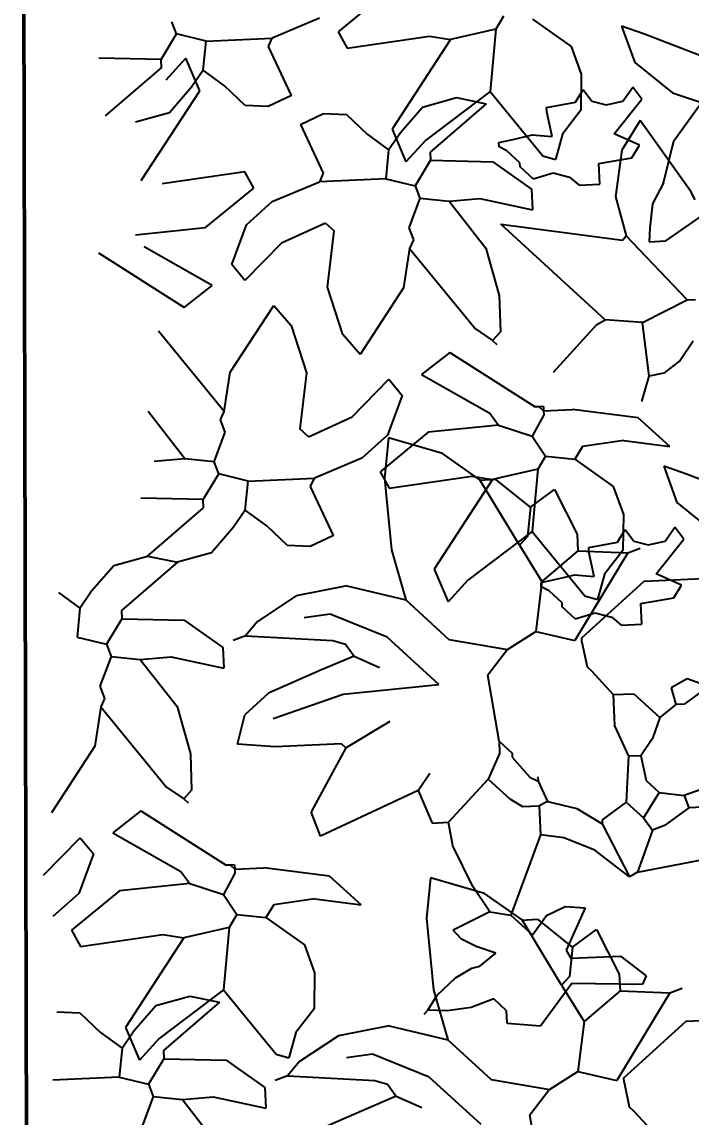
# Model space of a CAD drawing. Header units: inches. Extents: x 745 to 1928, y 308 to 2639.
# Drawn here: x 1543.5 to 1594.9, y 2450.6 to 2534.8 of the extents above; entities that cross this region are included whole.
import ezdxf

# ---------------------------------------------------------------- set-up
doc = ezdxf.new("R2010")
doc.units = ezdxf.units.IN
doc.header["$MEASUREMENT"] = 0
for name, color, linetype, lineweight in [('A-WALL-FULL', 7, 'Continuous', 50), ('G-ANNO-DIM', 90, 'Continuous', 18), ('G-HEDGE', 96, 'Continuous', 25)]:
    doc.layers.add(name, color=color, linetype=linetype, lineweight=lineweight)
doc.styles.add('ARIAL', font='arial.ttf')
doc.dimstyles.new('TICK_36', dxfattribs={"dimtxt": 10, "dimasz": 3.6, "dimexe": 1.8, "dimexo": 1.2, "dimgap": 1.8, "dimtad": 0, "dimdec": 0, "dimzin": 0, "dimdsep": 46, "dimtxsty": 'ARIAL', "dimblk": 'OBLIQUE', "dimcen": 1.8, "dimdle": 1.8, "dimclrd": 256, "dimclrt": 256, "dimadec": 0, "dimazin": 0, "dimtfac": 1, "dimtdec": 0, "dimtmove": 1, "dimatfit": 3, "dimldrblk": 'OPEN90', "dimfxl": 1, "dimtfill": 1, "dimtolj": 1, "dimtzin": 0, "dimarcsym": 0})

# ---------------------------------------------------------------- blocks, each defined once
blk = doc.blocks.new('_Oblique')
at = {"color": 0, "linetype": 'ByBlock', "lineweight": -2}
blk.add_line((-0.5, -0.5), (0.5, 0.5), dxfattribs=at)
blk = doc.blocks.new('*D37')
at = {"layer": 'Defpoints', "color": 0, "transparency": 16777216}
for p in [(1920.195, 2609.029), (1543.521, 2608.302), (1544.011, 2354.302)]:
    blk.add_point(p, dxfattribs=at)
at = {"layer": 'G-ANNO-DIM', "lineweight": -2, "transparency": 16777216}
for p, q in [((1920.191, 2610.829), (1920.407, 2498.85)), ((1920.688, 2353.229), (1920.457, 2473.027))]:
    blk.add_line(p, q, dxfattribs=at)
at = {"layer": 'G-ANNO-DIM', "color": 0, "lineweight": -2, "transparency": 16777216}
for p, q in [((1544.721, 2608.304), (1921.995, 2609.032)), ((1545.211, 2354.304), (1922.485, 2355.032))]:
    blk.add_line(p, q, dxfattribs=at)
at = {"layer": 'G-ANNO-DIM', "lineweight": -2, "transparency": 16777216, "xscale": 3.6, "yscale": 3.6, "zscale": 3.6}
for p, rotation in [((1920.195, 2609.029), 90.11050432522009), ((1920.685, 2355.029), 270.1105043252201)]:
    blk.add_blockref('_Oblique', p, dxfattribs=dict(at, rotation=rotation))
at = {"layer": 'G-ANNO-DIM', "transparency": 16777216, "insert": (1920.432, 2485.938), "char_height": 10, "attachment_point": 5, "rotation": 270.1105, "style": 'ARIAL', "bg_fill": 3, "box_fill_scale": 1.25, "bg_fill_color": 256, "bg_fill_true_color": 13158600, "bg_fill_transparency": 0}
blk.add_mtext('\\A1;254', dxfattribs=at)
blk = doc.blocks.new('_Open90')
at = {"color": 0, "linetype": 'ByBlock', "lineweight": -2}
for p, q in [((-0.5, 0.5), (0, 0)), ((0, 0), (-1, 0)), ((0, 0), (-0.5, -0.5))]:
    blk.add_line(p, q, dxfattribs=at)

msp = doc.modelspace()

# ---------------------------------------------------------------- linework, layer by layer
at = {"layer": 'A-WALL-FULL'}
msp.add_line((1544.011, 2354.302), (1543.458, 2608.302), dxfattribs=at)
at = {"layer": 'G-HEDGE'}
for p, q in [((1571.467, 2537.035), (1567.769, 2534.001)), ((1566.353, 2535.038), (1562.714, 2533.514)), ((1580.485, 2535.194), (1579.889, 2534.21)), ((1582.729, 2534.972), (1585.694, 2532.867)), ((1555.359, 2533.833), (1554.998, 2534.774)), ((1579.889, 2534.21), (1576.413, 2533.42)), ((1579.889, 2534.21), (1579.461, 2529.403)), ((1591.327, 2533.813), (1589.57, 2534.429)), ((1589.57, 2534.429), (1590.591, 2531.633)), ((1554.167, 2531.865), (1555.359, 2533.833)), ((1557.616, 2533.292), (1555.359, 2533.833)), ((1557.395, 2531.048), (1557.616, 2533.292)), ((1557.616, 2533.292), (1562.714, 2533.514)), ((1562.423, 2532.864), (1562.714, 2533.514)), ((1567.769, 2534.001), (1568.461, 2532.754)), ((1568.461, 2532.754), (1574.806, 2533.669)), ((1576.413, 2533.42), (1571.926, 2526.521)), ((1574.806, 2533.669), (1576.413, 2533.42)), ((1598.793, 2530.947), (1591.327, 2533.813)), ((1564.183, 2529.11), (1562.423, 2532.864)), ((1585.694, 2532.867), (1586.468, 2530.731)), ((1554.167, 2531.865), (1549.374, 2531.975)), ((1554.195, 2531.228), (1554.167, 2531.865)), ((1554.539, 2530.312), (1556.062, 2531.975)), ((1557.129, 2529.468), (1556.062, 2531.975)), ((1590.591, 2531.633), (1593.478, 2529.302)), ((1549.888, 2527.529), (1554.195, 2531.228)), ((1557.395, 2531.048), (1556.495, 2529.733)), ((1559.043, 2529.844), (1557.395, 2531.048)), ((1586.468, 2530.731), (1586.442, 2527.965)), ((1552.642, 2522.569), (1557.129, 2529.468)), ((1556.495, 2529.733), (1554.796, 2527.777)), ((1560.635, 2528.339), (1559.043, 2529.844)), ((1564.183, 2529.11), (1562.398, 2528.262)), ((1579.461, 2529.403), (1574.516, 2525.676)), ((1579.461, 2529.403), (1583.507, 2524.472)), ((1586.021, 2528.59), (1586.617, 2529.574)), ((1586.617, 2529.574), (1587.279, 2528.674)), ((1589.679, 2528.664), (1590.44, 2529.741)), ((1591.119, 2528.813), (1590.44, 2529.741)), ((1593.478, 2529.302), (1595.704, 2528.578)), ((1562.398, 2528.262), (1560.635, 2528.339)), ((1572.56, 2526.256), (1574.259, 2528.211)), ((1574.259, 2528.211), (1576.865, 2528.939)), ((1579.167, 2528.459), (1574.86, 2524.761)), ((1576.865, 2528.939), (1579.167, 2528.459)), ((1583.805, 2528.175), (1586.021, 2528.59)), ((1587.279, 2528.674), (1588.383, 2528.379)), ((1588.383, 2528.379), (1589.679, 2528.664)), ((1589, 2526.166), (1591.119, 2528.813)), ((1593.599, 2525.614), (1595.704, 2528.578)), ((1554.796, 2527.777), (1552.19, 2527.049)), ((1564.872, 2526.878), (1566.657, 2527.726)), ((1566.657, 2527.726), (1568.42, 2527.65)), ((1568.42, 2527.65), (1570.012, 2526.145)), ((1583.819, 2527.856), (1583.805, 2528.175)), ((1584.221, 2525.958), (1583.819, 2527.856)), ((1586.442, 2527.965), (1585.03, 2526.135)), ((1564.872, 2526.878), (1566.632, 2523.125)), ((1571.926, 2526.521), (1572.993, 2524.013)), ((1591.008, 2527.188), (1589.601, 2524.896)), ((1594.893, 2521.722), (1591.008, 2527.188)), ((1570.012, 2526.145), (1571.66, 2524.94)), ((1571.66, 2524.94), (1572.56, 2526.256)), ((1574.516, 2525.676), (1572.993, 2524.013)), ((1580.142, 2525.487), (1581.438, 2525.771)), ((1581.438, 2525.771), (1582.703, 2526.075)), ((1582.703, 2526.075), (1584.221, 2525.958)), ((1585.03, 2526.135), (1584.477, 2524.195)), ((1590.953, 2525.294), (1589, 2526.166)), ((1571.66, 2524.94), (1571.439, 2522.696)), ((1580.156, 2525.168), (1580.142, 2525.487)), ((1580.757, 2524.849), (1580.156, 2525.168)), ((1581.755, 2523.935), (1580.757, 2524.849)), ((1589.601, 2524.896), (1589.102, 2521.333)), ((1590.357, 2524.31), (1590.953, 2525.294)), ((1592.783, 2522.385), (1593.599, 2525.614)), ((1574.888, 2524.123), (1573.696, 2522.156)), ((1574.86, 2524.761), (1574.888, 2524.123)), ((1574.888, 2524.123), (1579.681, 2524.013)), ((1579.681, 2524.013), (1582.646, 2521.907)), ((1583.507, 2524.472), (1584.477, 2524.195)), ((1587.823, 2523.881), (1590.357, 2524.31)), ((1560.594, 2523.234), (1554.249, 2522.32)), ((1561.286, 2521.988), (1560.594, 2523.234)), ((1581.769, 2523.617), (1581.755, 2523.935)), ((1582.102, 2523.312), (1581.769, 2523.617)), ((1582.102, 2523.312), (1582.766, 2522.703)), ((1582.766, 2522.703), (1584.302, 2523.174)), ((1584.302, 2523.174), (1585.571, 2522.83)), ((1587.892, 2522.287), (1587.823, 2523.881)), ((1592.978, 2517.926), (1600.72, 2523.37)), ((1562.702, 2520.951), (1566.341, 2522.474)), ((1566.632, 2523.125), (1566.341, 2522.474)), ((1571.439, 2522.696), (1566.341, 2522.474)), ((1571.439, 2522.696), (1573.696, 2522.156)), ((1585.571, 2522.83), (1586.299, 2522.218)), ((1592.783, 2522.385), (1591.944, 2520.789)), ((1557.588, 2518.954), (1561.286, 2521.988)), ((1573.696, 2522.156), (1574.057, 2521.214)), ((1582.646, 2521.907), (1582.715, 2520.315)), ((1586.299, 2522.218), (1587.892, 2522.287)), ((1595.239, 2521.098), (1594.893, 2521.722)), ((1560.727, 2519.175), (1562.702, 2520.951)), ((1574.057, 2521.214), (1573.199, 2518.943)), ((1574.057, 2521.214), (1576.301, 2520.993)), ((1576.301, 2520.993), (1578.669, 2521.186)), ((1576.302, 2520.993), (1579.129, 2517.367)), ((1578.669, 2521.186), (1582.715, 2520.315)), ((1589.102, 2521.333), (1589.935, 2518.314)), ((1591.944, 2520.789), (1591.731, 2518.937)), ((1552.186, 2518.399), (1557.588, 2518.954)), ((1559.595, 2516.114), (1560.727, 2519.175)), ((1566.799, 2519.302), (1563.428, 2517.757)), ((1566.799, 2519.301), (1567.464, 2518.692)), ((1573.199, 2518.943), (1573.559, 2518.001)), ((1580.274, 2519.214), (1589.629, 2517.98)), ((1588.301, 2511.858), (1580.274, 2519.214)), ((1591.731, 2518.937), (1591.703, 2517.87)), ((1566.946, 2514.379), (1567.464, 2518.692)), ((1589.629, 2517.98), (1589.935, 2518.314)), ((1594.617, 2513.41), (1589.935, 2518.314)), ((1558.101, 2514.507), (1552.864, 2517.471)), ((1563.428, 2517.757), (1560.607, 2514.882)), ((1573.268, 2517.349), (1572.812, 2514.327)), ((1573.559, 2518.001), (1573.268, 2517.349)), ((1573.268, 2517.349), (1578.325, 2511.185)), ((1579.129, 2517.367), (1580.167, 2513.727)), ((1591.703, 2517.87), (1592.978, 2517.926)), ((1555.94, 2512.817), (1549.374, 2516.999)), ((1560.607, 2514.882), (1559.595, 2516.114)), ((1555.94, 2512.817), (1558.101, 2514.507)), ((1568.129, 2510.741), (1566.946, 2514.379)), ((1572.812, 2514.327), (1569.474, 2509.203)), ((1580.167, 2513.727), (1580.251, 2510.95)), ((1591.182, 2511.665), (1594.617, 2513.41)), ((1594.617, 2513.41), (1595.254, 2513.437)), ((1559.48, 2507.848), (1562.818, 2512.972)), ((1562.819, 2512.972), (1564.163, 2511.435)), ((1564.163, 2511.435), (1565.346, 2507.797)), ((1584.325, 2507.854), (1587.677, 2511.512)), ((1587.677, 2511.512), (1588.301, 2511.858)), ((1591.182, 2511.665), (1588.301, 2511.858)), ((1591.681, 2507.536), (1591.182, 2511.665)), ((1559.024, 2504.827), (1553.967, 2510.991)), ((1569.473, 2509.204), (1568.129, 2510.741)), ((1578.325, 2511.185), (1579.641, 2510.285)), ((1580.251, 2510.95), (1579.641, 2510.285)), ((1579.641, 2510.285), (1579.973, 2509.98)), ((1595.075, 2510.238), (1594.085, 2508.735)), ((1576.352, 2509.359), (1574.191, 2507.669)), ((1576.352, 2509.359), (1582.918, 2505.176)), ((1594.085, 2508.735), (1592.809, 2507.758)), ((1559.024, 2504.827), (1559.48, 2507.848)), ((1565.346, 2507.797), (1564.828, 2503.483)), ((1568.864, 2504.418), (1571.685, 2507.294)), ((1571.685, 2507.294), (1572.697, 2506.061)), ((1574.191, 2507.669), (1579.428, 2504.704)), ((1591.127, 2505.596), (1591.681, 2507.536)), ((1592.809, 2507.758), (1591.681, 2507.536)), ((1572.697, 2506.061), (1571.565, 2503)), ((1555.99, 2501.183), (1553.163, 2504.809)), ((1558.733, 2504.175), (1559.024, 2504.827)), ((1579.428, 2504.704), (1580.106, 2503.776)), ((1583.237, 2505.19), (1582.918, 2505.176)), ((1583.556, 2505.204), (1583.237, 2505.19)), ((1583.237, 2505.19), (1583.57, 2504.885)), ((1583.556, 2505.204), (1583.57, 2504.885)), ((1583.57, 2504.885), (1585.799, 2504.982)), ((1583.57, 2504.885), (1583.583, 2504.567)), ((1590.847, 2504.339), (1585.799, 2504.982)), ((1559.093, 2503.233), (1558.733, 2504.175)), ((1565.493, 2502.874), (1568.864, 2504.418)), ((1583.583, 2504.567), (1582.697, 2502.932)), ((1593.288, 2502.142), (1590.847, 2504.339)), ((1558.235, 2500.962), (1559.093, 2503.233)), ((1565.493, 2502.874), (1564.828, 2503.483)), ((1571.565, 2503), (1569.59, 2501.225)), ((1574.704, 2503.222), (1571.006, 2500.188)), ((1580.106, 2503.776), (1574.704, 2503.222)), ((1580.106, 2503.776), (1582.697, 2502.932)), ((1571.648, 2502.791), (1571.343, 2499.706)), ((1575.805, 2501.59), (1571.648, 2502.791)), ((1582.697, 2502.932), (1583.722, 2501.381)), ((1586.562, 2502.143), (1585.966, 2501.159)), ((1589.734, 2502.601), (1586.562, 2502.143)), ((1589.734, 2502.601), (1593.288, 2502.142)), ((1578.678, 2499.565), (1575.805, 2501.59)), ((1583.722, 2501.381), (1583.126, 2500.397)), ((1583.722, 2501.381), (1585.966, 2501.159)), ((1555.991, 2501.183), (1553.623, 2500.99)), ((1558.235, 2500.962), (1555.991, 2501.183)), ((1558.596, 2500.02), (1558.235, 2500.962)), ((1569.59, 2501.225), (1565.951, 2499.702)), ((1585.966, 2501.159), (1588.931, 2499.054)), ((1594.564, 2500), (1592.807, 2500.616)), ((1592.807, 2500.616), (1593.828, 2497.82)), ((1557.404, 2498.052), (1558.596, 2500.02)), ((1560.853, 2499.479), (1558.596, 2500.02)), ((1560.853, 2499.479), (1565.951, 2499.702)), ((1565.66, 2499.051), (1565.951, 2499.702)), ((1571.006, 2500.188), (1571.698, 2498.941)), ((1571.343, 2499.706), (1571.876, 2494.201)), ((1571.698, 2498.941), (1578.043, 2499.856)), ((1579.65, 2499.607), (1575.163, 2492.708)), ((1578.043, 2499.856), (1579.65, 2499.607)), ((1579.911, 2499.587), (1578.637, 2499.531)), ((1583.126, 2500.397), (1579.65, 2499.607)), ((1582.557, 2497.467), (1579.911, 2499.587)), ((1583.126, 2500.397), (1582.698, 2495.591)), ((1602.03, 2497.134), (1594.564, 2500)), ((1560.632, 2497.236), (1560.853, 2499.479)), ((1567.42, 2495.297), (1565.66, 2499.051)), ((1581.726, 2494.558), (1578.678, 2499.565)), ((1582.557, 2497.467), (1584.413, 2498.825)), ((1584.413, 2498.825), (1586.159, 2495.39)), ((1588.931, 2499.054), (1589.705, 2496.918)), ((1557.404, 2498.052), (1552.611, 2498.162)), ((1557.432, 2497.415), (1557.404, 2498.052)), ((1553.125, 2493.716), (1557.432, 2497.415)), ((1560.632, 2497.236), (1559.732, 2495.92)), ((1562.28, 2496.031), (1560.632, 2497.236)), ((1582.557, 2497.467), (1582.336, 2495.223)), ((1593.828, 2497.82), (1596.715, 2495.489)), ((1589.705, 2496.918), (1589.679, 2494.152)), ((1559.732, 2495.92), (1558.033, 2493.964)), ((1563.872, 2494.526), (1562.28, 2496.031)), ((1582.698, 2495.591), (1577.753, 2491.863)), ((1582.698, 2495.591), (1586.744, 2490.659)), ((1586.159, 2495.39), (1586.215, 2494.116)), ((1589.258, 2494.777), (1589.854, 2495.761)), ((1589.854, 2495.761), (1590.516, 2494.861)), ((1592.916, 2494.852), (1593.677, 2495.928)), ((1594.356, 2495), (1593.677, 2495.928)), ((1567.42, 2495.297), (1565.634, 2494.449)), ((1582.336, 2495.223), (1581.726, 2494.558)), ((1581.726, 2494.558), (1583.445, 2491.76)), ((1587.042, 2494.362), (1589.258, 2494.777)), ((1590.516, 2494.861), (1591.62, 2494.567)), ((1591.62, 2494.567), (1592.916, 2494.852)), ((1592.237, 2492.353), (1594.356, 2495)), ((1550.518, 2492.988), (1553.125, 2493.716)), ((1553.125, 2493.716), (1555.426, 2493.236)), ((1558.033, 2493.964), (1555.426, 2493.236)), ((1565.634, 2494.449), (1563.872, 2494.526)), ((1571.876, 2494.201), (1572.972, 2490.346)), ((1586.215, 2494.116), (1583.445, 2491.76)), ((1590.052, 2493.963), (1585.973, 2487.23)), ((1586.215, 2494.116), (1590.052, 2493.963)), ((1587.056, 2494.043), (1587.042, 2494.362)), ((1587.458, 2492.145), (1587.056, 2494.043)), ((1589.679, 2494.152), (1588.267, 2492.322)), ((1590.052, 2493.963), (1590.994, 2494.324)), ((1548.819, 2491.033), (1550.518, 2492.988)), ((1555.426, 2493.236), (1551.119, 2489.538)), ((1575.163, 2492.708), (1576.23, 2490.2)), ((1584.675, 2491.958), (1585.94, 2492.262)), ((1585.94, 2492.262), (1587.458, 2492.145)), ((1588.267, 2492.322), (1587.713, 2490.382)), ((1591.296, 2491.783), (1601.619, 2492.233)), ((1594.19, 2491.481), (1592.237, 2492.353)), ((1568.456, 2491.426), (1564.555, 2490.657)), ((1568.456, 2491.426), (1572.972, 2490.346)), ((1577.753, 2491.863), (1576.23, 2490.2)), ((1583.445, 2491.76), (1582.974, 2487.909)), ((1583.379, 2491.675), (1584.675, 2491.958)), ((1583.393, 2491.355), (1583.379, 2491.675)), ((1583.994, 2491.036), (1583.393, 2491.355)), ((1586.507, 2487.425), (1591.296, 2491.783)), ((1593.594, 2490.497), (1594.19, 2491.481)), ((1546.271, 2490.922), (1547.919, 2489.717)), ((1547.919, 2489.717), (1548.819, 2491.033)), ((1564.555, 2490.657), (1561.563, 2488.684)), ((1572.972, 2490.346), (1572.958, 2490.665)), ((1572.972, 2490.346), (1576.297, 2487.299)), ((1584.992, 2490.122), (1583.994, 2491.036)), ((1586.744, 2490.659), (1587.713, 2490.382)), ((1591.06, 2490.068), (1593.594, 2490.497)), ((1547.919, 2489.717), (1547.698, 2487.474)), ((1551.119, 2489.538), (1551.147, 2488.9)), ((1585.006, 2489.804), (1584.992, 2490.122)), ((1585.339, 2489.5), (1585.006, 2489.804)), ((1585.339, 2489.5), (1586.003, 2488.89)), ((1591.129, 2488.474), (1591.06, 2490.068)), ((1551.147, 2488.9), (1549.955, 2486.933)), ((1551.147, 2488.9), (1555.94, 2488.791)), ((1555.94, 2488.791), (1558.905, 2486.685)), ((1561.563, 2488.684), (1560.644, 2487.574)), ((1567.173, 2489.252), (1565.172, 2488.96)), ((1571.536, 2487.469), (1567.173, 2489.252)), ((1586.003, 2488.89), (1587.539, 2489.361)), ((1587.539, 2489.361), (1588.808, 2489.017)), ((1588.808, 2489.017), (1589.536, 2488.405)), ((1580.8, 2486.537), (1582.974, 2487.909)), ((1582.974, 2487.909), (1585.973, 2487.23)), ((1589.536, 2488.405), (1591.129, 2488.474)), ((1547.698, 2487.474), (1549.955, 2486.933)), ((1560.644, 2487.574), (1559.702, 2487.214)), ((1560.644, 2487.574), (1567.363, 2487.228)), ((1567.363, 2487.228), (1568.332, 2486.952)), ((1575.526, 2483.833), (1571.536, 2487.469)), ((1576.297, 2487.299), (1580.8, 2486.537)), ((1586.521, 2487.106), (1586.507, 2487.425)), ((1586.521, 2487.106), (1586.922, 2485.208)), ((1549.955, 2486.933), (1550.316, 2485.991)), ((1558.905, 2486.685), (1558.974, 2485.092)), ((1568.332, 2486.952), (1569.01, 2486.023)), ((1580.8, 2486.537), (1579.29, 2484.556)), ((1550.316, 2485.991), (1549.458, 2483.72)), ((1550.316, 2485.991), (1552.56, 2485.77)), ((1552.561, 2485.77), (1554.928, 2485.963)), ((1552.561, 2485.77), (1555.388, 2482.144)), ((1554.928, 2485.963), (1558.974, 2485.092)), ((1569.01, 2486.023), (1566.504, 2484.957)), ((1569.01, 2486.023), (1570.964, 2485.151)), ((1566.504, 2484.957), (1562.431, 2483.183)), ((1580.149, 2479.487), (1579.29, 2484.556)), ((1586.922, 2485.208), (1587.254, 2484.904)), ((1587.254, 2484.904), (1588.931, 2483.061)), ((1549.458, 2483.72), (1549.818, 2482.778)), ((1568.155, 2483.104), (1575.526, 2483.833)), ((1594.624, 2484.267), (1593.378, 2483.574)), ((1596.245, 2483.699), (1594.389, 2482.342)), ((1596.245, 2483.699), (1594.624, 2484.267)), ((1549.818, 2482.778), (1549.527, 2482.126)), ((1562.431, 2483.183), (1560.589, 2481.507)), ((1562.782, 2481.237), (1568.155, 2483.104)), ((1588.931, 2483.061), (1590.524, 2483.131)), ((1588.931, 2483.061), (1589.03, 2480.668)), ((1590.524, 2483.131), (1592.519, 2481.303)), ((1593.378, 2483.574), (1593.752, 2482.314)), ((1549.527, 2482.126), (1549.071, 2479.105)), ((1549.527, 2482.126), (1554.584, 2475.962)), ((1555.388, 2482.144), (1556.426, 2478.504)), ((1593.752, 2482.314), (1592.519, 2481.303)), ((1594.389, 2482.342), (1593.752, 2482.314)), ((1560.049, 2479.248), (1560.589, 2481.507)), ((1592.519, 2481.303), (1591.951, 2479.681)), ((1568.36, 2478.973), (1571.782, 2481.037)), ((1589.03, 2480.668), (1590.095, 2478.324)), ((1580.149, 2479.487), (1581.147, 2478.573)), ((1580.149, 2479.487), (1580.191, 2478.531)), ((1591.951, 2479.681), (1591.051, 2478.366)), ((1549.071, 2479.105), (1545.733, 2473.98)), ((1562.931, 2479.055), (1560.049, 2479.248)), ((1568.028, 2479.277), (1562.931, 2479.055)), ((1568.36, 2478.973), (1565.701, 2474.069)), ((1568.36, 2478.973), (1568.028, 2479.277)), ((1581.147, 2478.573), (1581.161, 2478.253)), ((1556.426, 2478.504), (1556.51, 2475.727)), ((1580.191, 2478.531), (1579.319, 2476.578)), ((1581.161, 2478.253), (1582.504, 2476.717)), ((1590.095, 2478.324), (1589.93, 2474.805)), ((1591.051, 2478.366), (1590.095, 2478.324)), ((1591.051, 2478.366), (1591.453, 2476.468)), ((1573.93, 2475.704), (1574.83, 2477.02)), ((1579.319, 2476.578), (1576.271, 2473.252)), ((1579.319, 2476.578), (1580.98, 2475.054)), ((1582.504, 2476.717), (1583.156, 2476.425)), ((1583.142, 2476.744), (1583.156, 2476.425)), ((1583.156, 2476.425), (1583.862, 2474.86)), ((1591.453, 2476.468), (1592.45, 2475.554)), ((1597.521, 2476.414), (1594.376, 2475.319)), ((1554.584, 2475.962), (1555.9, 2475.062)), ((1556.51, 2475.727), (1555.9, 2475.062)), ((1573.93, 2475.704), (1566.422, 2472.185)), ((1573.93, 2475.704), (1574.997, 2473.196)), ((1592.45, 2475.554), (1591.259, 2473.587)), ((1592.45, 2475.554), (1594.376, 2475.319)), ((1594.376, 2475.319), (1594.737, 2474.377)), ((1555.9, 2475.062), (1556.232, 2474.758)), ((1580.98, 2475.054), (1581.964, 2474.458)), ((1581.964, 2474.458), (1583.239, 2474.513)), ((1583.862, 2474.86), (1583.239, 2474.513)), ((1583.239, 2474.513), (1583.336, 2472.284)), ((1583.862, 2474.86), (1586.12, 2474.32)), ((1589.93, 2474.805), (1588.074, 2473.448)), ((1589.93, 2474.805), (1591.259, 2473.587)), ((1594.737, 2474.377), (1592.881, 2473.019)), ((1596.329, 2474.446), (1594.737, 2474.377)), ((1552.611, 2474.136), (1550.45, 2472.446)), ((1552.611, 2474.136), (1559.177, 2469.954)), ((1566.422, 2472.185), (1565.701, 2474.069)), ((1586.12, 2474.32), (1588.088, 2473.129)), ((1591.259, 2473.587), (1591.939, 2472.659)), ((1574.997, 2473.196), (1576.271, 2473.252)), ((1576.592, 2471.434), (1576.271, 2473.252)), ((1588.074, 2473.448), (1588.088, 2473.129)), ((1588.088, 2473.129), (1590.18, 2469.07)), ((1591.939, 2472.659), (1590.803, 2469.417)), ((1592.881, 2473.019), (1591.939, 2472.659)), ((1545.123, 2469.195), (1547.944, 2472.071)), ((1547.944, 2472.071), (1548.956, 2470.839)), ((1550.45, 2472.446), (1555.687, 2469.482)), ((1583.336, 2472.284), (1581.051, 2466.119)), ((1585.125, 2472.051), (1583.336, 2472.284)), ((1587.512, 2471.111), (1585.125, 2472.051)), ((1578.135, 2468.307), (1576.592, 2471.434)), ((1590.18, 2469.07), (1587.512, 2471.111)), ((1548.956, 2470.839), (1547.824, 2467.778)), ((1590.803, 2469.417), (1597.133, 2470.651)), ((1555.687, 2469.482), (1556.365, 2468.554)), ((1559.842, 2469.344), (1558.956, 2467.709)), ((1559.496, 2469.968), (1559.177, 2469.954)), ((1559.815, 2469.981), (1559.496, 2469.968)), ((1559.496, 2469.968), (1559.829, 2469.662)), ((1559.815, 2469.981), (1559.829, 2469.662)), ((1559.829, 2469.662), (1562.059, 2469.759)), ((1559.829, 2469.662), (1559.842, 2469.344)), ((1567.106, 2469.116), (1562.059, 2469.759)), ((1590.803, 2469.417), (1590.18, 2469.07)), ((1556.365, 2468.554), (1550.963, 2467.999)), ((1556.365, 2468.554), (1558.956, 2467.709)), ((1569.548, 2466.919), (1567.106, 2469.116)), ((1574.885, 2468.978), (1574.58, 2465.893)), ((1579.042, 2467.777), (1574.885, 2468.978)), ((1547.824, 2467.778), (1545.849, 2466.002)), ((1550.963, 2467.999), (1547.265, 2464.965)), ((1558.956, 2467.709), (1559.981, 2466.158)), ((1579.444, 2466.368), (1578.135, 2468.307)), ((1581.915, 2465.753), (1579.042, 2467.777)), ((1562.821, 2466.92), (1562.225, 2465.936)), ((1565.993, 2467.378), (1562.821, 2466.92)), ((1565.993, 2467.378), (1569.548, 2466.919)), ((1583.802, 2466.097), (1585.238, 2466.774)), ((1585.238, 2466.774), (1586.772, 2466.688)), ((1559.981, 2466.158), (1559.385, 2465.175)), ((1559.981, 2466.158), (1562.225, 2465.936)), ((1562.225, 2465.936), (1565.19, 2463.831)), ((1579.444, 2466.368), (1576.632, 2464.969)), ((1579.444, 2466.368), (1581.051, 2466.119)), ((1581.051, 2466.119), (1582.714, 2464.595)), ((1582.714, 2464.595), (1583.802, 2466.097)), ((1586.772, 2466.688), (1585.318, 2463.432)), ((1559.385, 2465.175), (1555.909, 2464.384)), ((1559.385, 2465.175), (1558.957, 2460.368)), ((1574.58, 2465.893), (1575.113, 2460.388)), ((1583.148, 2465.774), (1581.874, 2465.718)), ((1584.963, 2460.745), (1581.915, 2465.753)), ((1585.794, 2463.654), (1583.148, 2465.774)), ((1547.265, 2464.965), (1547.957, 2463.719)), ((1547.957, 2463.719), (1554.302, 2464.633)), ((1555.909, 2464.384), (1551.422, 2457.485)), ((1554.302, 2464.633), (1555.909, 2464.384)), ((1577.256, 2464.276), (1576.632, 2464.969)), ((1578.394, 2463.711), (1577.256, 2464.276)), ((1585.794, 2463.654), (1587.65, 2465.013)), ((1587.65, 2465.013), (1589.396, 2461.577)), ((1565.19, 2463.831), (1565.964, 2461.695)), ((1579.902, 2463.196), (1578.394, 2463.711)), ((1585.318, 2463.432), (1585.665, 2462.809)), ((1585.794, 2463.654), (1585.573, 2461.41)), ((1578.669, 2462.185), (1579.902, 2463.196)), ((1585.665, 2462.809), (1589.488, 2462.975)), ((1589.488, 2462.975), (1591.469, 2461.465)), ((1576.799, 2461.307), (1578.057, 2462.038)), ((1578.057, 2462.038), (1578.669, 2462.185)), ((1565.964, 2461.695), (1565.938, 2458.93)), ((1575.392, 2459.956), (1576.799, 2461.307)), ((1583.338, 2457.6), (1585.748, 2460.897)), ((1585.573, 2461.41), (1584.963, 2460.745)), ((1585.748, 2460.897), (1591.178, 2460.815)), ((1589.396, 2461.577), (1589.452, 2460.303)), ((1591.469, 2461.465), (1591.178, 2460.815)), ((1558.957, 2460.368), (1554.012, 2456.64)), ((1558.957, 2460.368), (1563.003, 2455.436)), ((1575.113, 2460.388), (1576.209, 2456.533)), ((1584.963, 2460.745), (1586.682, 2457.947)), ((1589.452, 2460.303), (1586.682, 2457.947)), ((1593.289, 2460.15), (1589.21, 2453.417)), ((1589.452, 2460.303), (1593.289, 2460.15)), ((1593.289, 2460.15), (1594.231, 2460.511)), ((1553.755, 2459.176), (1556.361, 2459.904)), ((1558.663, 2459.424), (1554.356, 2455.725)), ((1556.361, 2459.904), (1558.663, 2459.424)), ((1574.666, 2458.817), (1575.392, 2459.956)), ((1579.736, 2459.677), (1578.012, 2459.026)), ((1580.733, 2458.763), (1579.736, 2459.677)), ((1546.153, 2458.691), (1547.916, 2458.614)), ((1547.916, 2458.614), (1549.508, 2457.109)), ((1552.056, 2457.22), (1553.755, 2459.176)), ((1565.938, 2458.93), (1564.526, 2457.099)), ((1574.666, 2458.817), (1574.362, 2458.485)), ((1576.148, 2458.761), (1574.666, 2458.817)), ((1578.012, 2459.026), (1576.148, 2458.761)), ((1580.775, 2457.807), (1580.733, 2458.763)), ((1594.533, 2457.97), (1604.856, 2458.421)), ((1571.693, 2457.613), (1567.792, 2456.844)), ((1571.693, 2457.613), (1576.209, 2456.533)), ((1580.775, 2457.807), (1583.338, 2457.6)), ((1586.682, 2457.947), (1586.211, 2454.096)), ((1589.744, 2453.612), (1594.533, 2457.97)), ((1549.508, 2457.109), (1551.156, 2455.904)), ((1551.156, 2455.904), (1552.056, 2457.22)), ((1551.422, 2457.485), (1552.489, 2454.978)), ((1564.526, 2457.099), (1563.973, 2455.159)), ((1567.792, 2456.844), (1564.799, 2454.871)), ((1576.209, 2456.533), (1576.195, 2456.852)), ((1551.156, 2455.904), (1550.935, 2453.661)), ((1554.012, 2456.64), (1552.489, 2454.978)), ((1576.209, 2456.533), (1579.534, 2453.486)), ((1554.384, 2455.088), (1553.192, 2453.12)), ((1554.356, 2455.725), (1554.384, 2455.088)), ((1554.384, 2455.088), (1559.177, 2454.978)), ((1559.177, 2454.978), (1562.142, 2452.872)), ((1563.003, 2455.436), (1563.973, 2455.159)), ((1570.41, 2455.439), (1568.409, 2455.147)), ((1574.773, 2453.656), (1570.41, 2455.439)), ((1564.799, 2454.871), (1563.881, 2453.761)), ((1550.935, 2453.661), (1545.837, 2453.438)), ((1550.935, 2453.661), (1553.192, 2453.12)), ((1563.881, 2453.761), (1562.939, 2453.401)), ((1563.881, 2453.761), (1570.599, 2453.415)), ((1570.599, 2453.415), (1571.569, 2453.139)), ((1578.763, 2450.02), (1574.773, 2453.656)), ((1579.534, 2453.486), (1584.037, 2452.725)), ((1584.037, 2452.725), (1586.211, 2454.096)), ((1586.211, 2454.096), (1589.21, 2453.417)), ((1589.758, 2453.293), (1589.744, 2453.612)), ((1589.758, 2453.293), (1590.159, 2451.395)), ((1553.192, 2453.12), (1553.553, 2452.178)), ((1562.142, 2452.872), (1562.211, 2451.279)), ((1571.569, 2453.139), (1572.247, 2452.211)), ((1584.037, 2452.725), (1582.527, 2450.744)), ((1553.553, 2452.178), (1552.695, 2449.907)), ((1553.553, 2452.178), (1555.797, 2451.957)), ((1555.797, 2451.958), (1558.165, 2452.15)), ((1555.798, 2451.957), (1558.625, 2448.331)), ((1558.165, 2452.15), (1562.211, 2451.279)), ((1572.247, 2452.211), (1569.741, 2451.144)), ((1572.247, 2452.211), (1574.201, 2451.338)), ((1569.741, 2451.144), (1565.668, 2449.37)), ((1590.159, 2451.395), (1590.491, 2451.091)), ((1590.491, 2451.091), (1592.168, 2449.249)), ((1583.386, 2445.674), (1582.527, 2450.744))]:
    msp.add_line(p, q, dxfattribs=at)
for centre in [(1591.296, 2491.783), (1594.533, 2457.97)]:
    msp.add_arc(centre, 0.0000399, 92.84952, 132.6525, dxfattribs=at)

# ---------------------------------------------------------------- next in the draw order: dimensions: what is measured, and where the dimension line sits
at = {"layer": 'G-ANNO-DIM'}
dim = msp.add_linear_dim(base=(1920.195, 2609.029), p1=(1544.011, 2354.302), p2=(1543.521, 2608.302), angle=90.1105, dimstyle='TICK_36', override={"dimtmove": 0}, dxfattribs=at)
dim.commit()
dim.dimension.update_dxf_attribs({"geometry": '*D37', "text_midpoint": (1920.432, 2485.938), "dimtype": 161})

doc.saveas('drawing.dxf')
